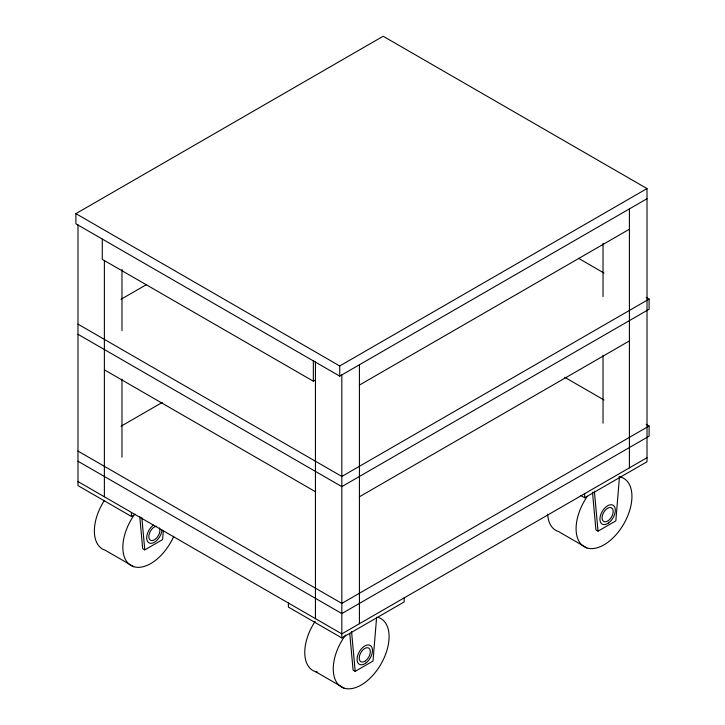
<?xml version="1.0" encoding="UTF-8"?>
<svg xmlns="http://www.w3.org/2000/svg" width="725" height="725" viewBox="0 0 725 725"><rect width="100%" height="100%" fill="white"/><g stroke="black" fill="none" stroke-linecap="round" stroke-linejoin="round"><path stroke-width="1.09" d="M163.333 530.6L162.59 539.599L144.782 549.876L142.689 548.671L139.753 516.481M376.619 617.211L373.003 661.073L355.187 671.359L353.093 670.145L349.758 633.514M619.458 477.014L615.833 520.876L598.025 531.153L595.932 529.948L592.497 492.202M647.008 198.732L339.735 376.13L75.898 223.808L75.898 213.648L383.172 36.25L647.008 188.573L647.008 461.752L584.667 497.74L580.788 495.492M121.048 299.289L146.495 284.599M121.048 426.228L162.155 402.502M102.279 239.042L102.279 259.351L313.354 381.205L315.312 380.081M75.898 213.648L339.735 365.971L647.008 188.573M77.992 224.859L77.992 485.614L131.424 516.463L135.321 514.215M359.419 385.075L629.418 229.2M77.992 334.298L341.828 486.629L649.102 309.231L649.102 299.072L341.828 476.47L77.992 324.147M359.419 496.779L629.418 340.904M77.992 461.245L341.828 613.567L649.102 436.169L649.102 426.01L341.828 603.408L77.992 451.086M647.008 457.683L341.828 633.877L77.992 481.554M288.405 603.028L288.405 607.088L341.828 637.937L404.169 601.949L404.169 597.889M578.487 258.299L603.979 273.026M646.156 297.377L649.102 299.072M564.748 377.317L603.979 399.964M646.156 424.315L649.102 426.01M586.933 547.946L558.449 531.507A39.485 22.801 -60 0 1 547.665 514.224M104.382 369.841L315.447 491.704M133.69 566.669L105.207 550.23A39.485 22.801 -60 0 1 104.237 500.685M315.611 671.703L344.094 688.152M594.382 491.197L598.025 531.153M351.543 631.393L355.187 671.359M141.846 517.686L144.782 549.876M629.418 208.882L629.418 467.843M603.028 243.41L603.028 296.561M603.028 355.359L603.028 423.21M584.667 493.68L584.667 497.74M359.419 364.766L359.419 623.717M341.828 374.916L341.828 637.937M339.735 365.971L339.735 376.13M315.447 361.947L315.447 618.643M313.354 360.896L313.354 381.205M131.424 512.403L131.424 516.463M121.972 269.51L121.972 330.573M121.972 379.202L121.972 457.23M104.382 260.447L104.382 496.788M162.01 530.174A10.893 6.289 -60 0 1 154.017 542.49A10.893 6.289 -60 0 1 146.686 538.195A10.893 6.289 -60 0 1 153.401 525.136M173.81 536.219A39.485 22.801 -60 0 1 131.524 565.781A39.485 22.801 -60 0 1 133.853 515.421M159.527 527.981A7.866 4.54 -60 0 1 155.087 539.355A7.866 4.54 -60 0 1 148.87 535.712A7.866 4.54 -60 0 1 156.528 526.223M619.105 476.742A39.485 22.801 -60 0 1 625.593 520.586A39.485 22.801 -60 0 1 583.906 546.568A39.485 22.801 -60 0 1 587.096 496.698M378.251 617.419A39.485 22.801 -60 0 1 381.323 663.475A39.485 22.801 -60 0 1 339.808 685.877A39.485 22.801 -60 0 1 345.571 635.055M317.595 672.184A39.485 22.801 -60 0 1 315.203 621.298M608.601 522.924A10.893 6.289 -60 0 0 613.758 505.742A10.893 6.289 -60 0 0 600.518 515.339A10.893 6.289 -60 0 0 608.601 522.924M608.329 520.632A7.866 4.54 -60 0 0 612.054 508.225A7.866 4.54 -60 0 0 602.493 515.149A7.866 4.54 -60 0 0 608.329 520.632M365.763 663.13A10.893 6.289 -60 0 0 370.919 645.939A10.893 6.289 -60 0 0 357.679 655.536A10.893 6.289 -60 0 0 365.763 663.13M365.491 660.838A7.866 4.54 -60 0 0 369.215 648.422A7.866 4.54 -60 0 0 359.654 655.355A7.866 4.54 -60 0 0 365.491 660.838"/></g></svg>
